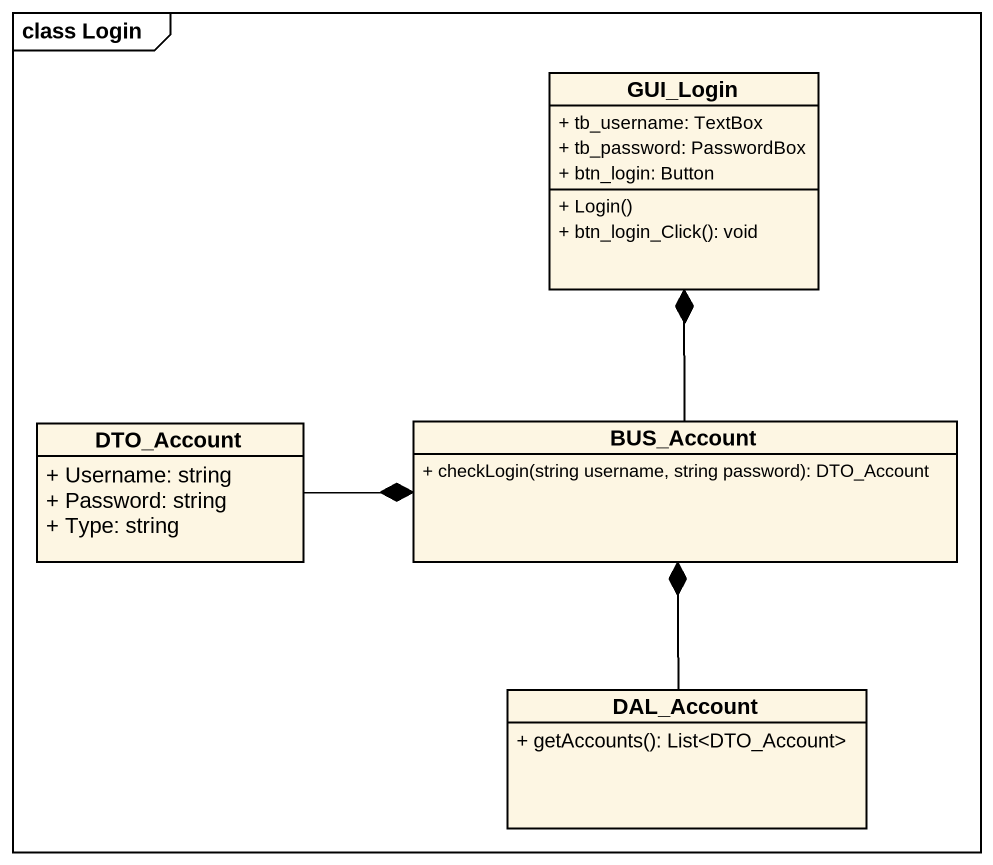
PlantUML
@startuml
mainframe class Login
hide circle
hide empty members
skinparam classAttributeIconSize 0
class GUI_Login {
  + tb_username: TextBox
  + tb_password: PasswordBox
  + btn_login: Button
  + Login()
  + btn_login_Click(): void
}
class DTO_Account {
  + Username: string
  + Password: string
  + Type: string
}
class BUS_Account {
  + checkLogin(string username, string password): DTO_Account
}
class DAL_Account {
  + getAccounts(): List<DTO_Account>
}
DTO_Account -right-* BUS_Account
BUS_Account -up-* GUI_Login
DAL_Account -up-* BUS_Account
@enduml
